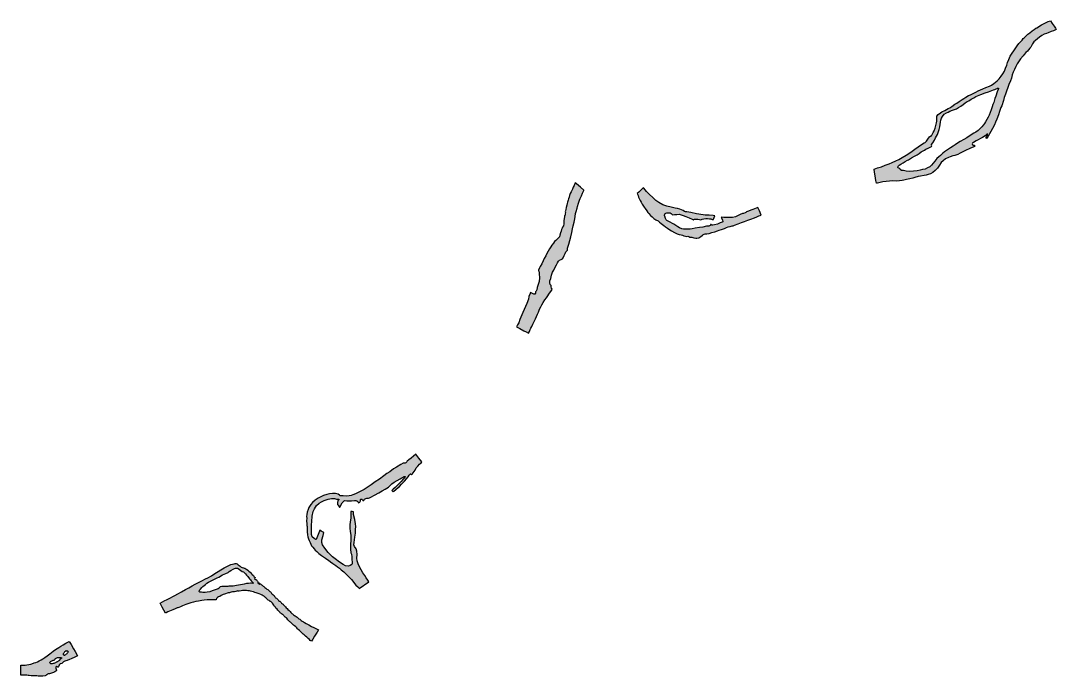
# Model space of a CAD drawing. Header units: millimetres. Extents: x 404993 to 513577, y 9044737 to 9162921.
# Drawn here: x 404993 to 510473, y 9044737 to 9111501 of the extents above; entities that cross this region are included whole.
import ezdxf

# ---------------------------------------------------------------- set-up
doc = ezdxf.new("R2010")
doc.units = ezdxf.units.MM
for name, color, linetype in [('Abelhas', 2, 'Continuous'), ('Capitari', 4, 'Continuous'), ('Cojubim', 3, 'Continuous'), ('Curicacas', 5, 'Continuous'), ('Papagaios', 6, 'Continuous'), ('Tamanduá', 1, 'Continuous')]:
    doc.layers.add(name, color=color, linetype=linetype)

msp = doc.modelspace()

# ---------------------------------------------------------------- hatches: boundary and pattern name
at = {"layer": 'Abelhas'}
h = msp.add_hatch(color=256, dxfattribs=at)
h.dxf.hatch_style = 1
h.paths.add_polyline_path([(468395, 9094490), (468093, 9094189), (467946, 9094044), (467793, 9093889), (467880, 9093706), (467930, 9093532), (468095, 9093195), (468190, 9093028), (468299, 9092833), (468493, 9092515), (468588, 9092374), (468759, 9092130), (468881, 9091983), (468976, 9091855), (469136, 9091677), (469314, 9091522), (469467, 9091368), (469686, 9091228), (469914, 9091119), (470069, 9090985), (470242, 9090841), (470509, 9090632), (470676, 9090522), (470886, 9090362), (471123, 9090216), (471268, 9090116), (471578, 9089941), (471859, 9089807), (472070, 9089745), (472276, 9089693), (472413, 9089663), (472546, 9089610), (472700, 9089553), (472833, 9089536), (472956, 9089544), (473053, 9089511), (473150, 9089467), (473354, 9089442), (473551, 9089389), (473752, 9089350), (473866, 9089345), (474066, 9089404), (474267, 9089510), (474410, 9089615), (474456, 9089668), (474506, 9089724), (474603, 9089770), (474720, 9089780), (474890, 9089784), (475125, 9089832), (475373, 9089926), (475678, 9090011), (475952, 9090103), (476141, 9090184), (476373, 9090243), (476676, 9090345), (476898, 9090430), (477052, 9090497), (477242, 9090539), (477448, 9090600), (477559, 9090619), (477706, 9090668), (478079, 9090808), (478413, 9090960), (478719, 9091056), (479038, 9091191), (479351, 9091292), (479734, 9091421), (479970, 9091515), (480046, 9091575), (480168, 9091616), (480303, 9091651), (480419, 9091697), (480239, 9092140), (480088, 9092476), (479913, 9092412), (479573, 9092275), (479367, 9092199), (479107, 9092105), (478919, 9092027), (478840, 9091979), (478793, 9091928), (478630, 9091869), (478521, 9091867), (478259, 9091750), (477791, 9091544), (477502, 9091473), (477312, 9091456), (477034, 9091448), (476627, 9091474), (476327, 9091502), (476363, 9091418), (476470, 9091175), (476507, 9091052), (476492, 9091029), (476432, 9090973), (476251, 9090913), (475955, 9090795), (475661, 9090712), (475494, 9090672), (475375, 9090696), (475275, 9090751), (475255, 9090751), (475250, 9090701), (475223, 9090630), (475087, 9090593), (474858, 9090561), (474457, 9090491), (474129, 9090449), (473698, 9090386), (473378, 9090318), (473184, 9090284), (472829, 9090273), (472518, 9090278), (472321, 9090321), (472096, 9090398), (471921, 9090502), (471723, 9090635), (471529, 9090793), (471367, 9090837), (471128, 9090971), (470930, 9091073), (470803, 9091153), (470726, 9091219), (470665, 9091372), (470594, 9091581), (470573, 9091642), (470571, 9091668), (470571, 9091705), (470613, 9091798), (470648, 9091878), (470699, 9091909), (470793, 9091924), (470901, 9091932), (471005, 9091947), (471134, 9091926), (471232, 9091873), (471341, 9091759), (471425, 9091739), (471583, 9091759), (471825, 9091781), (472050, 9091788), (472279, 9091729), (472469, 9091661), (472733, 9091557), (473079, 9091424), (473393, 9091293), (473504, 9091234), (473526, 9091232), (473543, 9091239), (473565, 9091266), (473632, 9091299), (473756, 9091301), (473973, 9091276), (474127, 9091242), (474266, 9091209), (474328, 9091253), (474418, 9091290), (474580, 9091337), (474767, 9091344), (474935, 9091350), (475146, 9091327), (475283, 9091308), (475408, 9091273), (475501, 9091253), (475541, 9091250), (475566, 9091298), (475635, 9091461), (475691, 9091636), (475507, 9091655), (475132, 9091708), (475021, 9091702), (474708, 9091692), (474503, 9091727), (474252, 9091781), (474063, 9091810), (473814, 9091845), (473250, 9091953), (472856, 9092042), (472722, 9092051), (472598, 9092070), (472458, 9092161), (472312, 9092258), (472139, 9092320), (471888, 9092385), (471660, 9092424), (471239, 9092513), (470805, 9092631), (470402, 9092766), (469996, 9092991), (469689, 9093204), (469400, 9093463), (469013, 9093842), (468743, 9094125), (468457, 9094433)])
at = {"layer": 'Capitari'}
h = msp.add_hatch(color=256, dxfattribs=at)
h.dxf.hatch_style = 1
h.paths.add_polyline_path([(439481, 9053689), (440457, 9054346), (440340, 9054523), (440187, 9054752), (440030, 9054995), (439846, 9055286), (439673, 9055588), (439502, 9055885), (439357, 9056182), (439260, 9056507), (439227, 9056768), (439253, 9057127), (439222, 9057470), (439148, 9057724), (438995, 9057946), (438917, 9058140), (438958, 9058370), (438985, 9058623), (439018, 9058902), (439090, 9059307), (439107, 9059682), (439136, 9059989), (439080, 9060278), (439016, 9060692), (438886, 9061215), (438899, 9061468), (438893, 9061501), (438751, 9061516), (438634, 9061518), (438609, 9061289), (438605, 9060834), (438553, 9060463), (438530, 9060174), (438523, 9059823), (438548, 9059481), (438609, 9059103), (438626, 9058726), (438586, 9058035), (438593, 9057677), (438626, 9057296), (438674, 9057166), (438704, 9056901), (438718, 9056646), (438769, 9056353), (438763, 9056186), (438714, 9056106), (438551, 9056014), (438370, 9055962), (438089, 9055997), (437830, 9056127), (437447, 9056347), (437016, 9056702), (436744, 9056909), (436307, 9057346), (435953, 9057769), (435739, 9058133), (435672, 9058378), (435674, 9058629), (435787, 9059085), (435863, 9059371), (435599, 9059531), (435448, 9059602), (435412, 9059521), (435351, 9059352), (435283, 9059180), (435232, 9059019), (435164, 9058827), (435136, 9058719), (435096, 9058676), (435052, 9058681), (434994, 9058701), (434872, 9058756), (434687, 9058935), (434618, 9059182), (434617, 9059388), (434622, 9060151), (434630, 9060502), (434668, 9061047), (434769, 9061518), (434903, 9061807), (435114, 9062115), (435399, 9062360), (435647, 9062511), (435914, 9062642), (436306, 9062789), (436651, 9062836), (436945, 9062827), (437162, 9062783), (437245, 9062774), (437331, 9062771), (437379, 9062769), (437401, 9062745), (437388, 9062695), (437298, 9062610), (437273, 9062429), (437266, 9062222), (437321, 9062152), (437459, 9061974), (437494, 9061945), (437518, 9061978), (437614, 9062171), (437749, 9062394), (437933, 9062599), (438015, 9062640), (438221, 9062608), (438686, 9062612), (438992, 9062631), (439116, 9062626), (439240, 9062611), (439330, 9062525), (439414, 9062401), (439535, 9062463), (439571, 9062551), (439591, 9062609), (439595, 9062665), (439610, 9062737), (439648, 9062774), (439700, 9062791), (439754, 9062772), (439811, 9062722), (439853, 9062648), (439881, 9062628), (439939, 9062648), (439984, 9062695), (440020, 9062768), (440130, 9062848), (440246, 9062878), (440327, 9062894), (440415, 9062894), (440511, 9062922), (440639, 9062963), (441024, 9063173), (441460, 9063424), (441806, 9063619), (442117, 9063808), (442457, 9064003), (442651, 9064205), (442810, 9064351), (443025, 9064510), (443337, 9064683), (443634, 9064855), (443761, 9064929), (443893, 9064980), (443999, 9065045), (444067, 9065069), (444107, 9065077), (444135, 9065080), (444148, 9065067), (444151, 9065056), (444144, 9065036), (444120, 9065010), (444040, 9064930), (443909, 9064781), (443734, 9064568), (443524, 9064378), (443344, 9064178), (443117, 9063967), (442931, 9063791), (442809, 9063669), (442856, 9063603), (442923, 9063519), (443007, 9063594), (443211, 9063776), (443439, 9063963), (443567, 9064073), (443779, 9064292), (443964, 9064464), (444091, 9064594), (444289, 9064852), (444441, 9065058), (444560, 9065208), (444660, 9065319), (444682, 9065354), (444716, 9065352), (444766, 9065302), (444808, 9065268), (444873, 9065333), (444978, 9065471), (445159, 9065720), (445282, 9065973), (445428, 9066147), (445625, 9066342), (445776, 9066481), (445865, 9066577), (445541, 9066966), (445229, 9067347), (445015, 9067153), (444770, 9066959), (444513, 9066776), (444370, 9066648), (444328, 9066584), (444232, 9066476), (444142, 9066444), (444015, 9066454), (443960, 9066437), (443700, 9066294), (443272, 9066031), (442966, 9065849), (442586, 9065572), (442278, 9065382), (441969, 9065151), (441551, 9064824), (441112, 9064532), (440704, 9064242), (440379, 9064023), (439961, 9063763), (439553, 9063550), (439109, 9063329), (438834, 9063202), (438636, 9063136), (438457, 9063106), (438184, 9063086), (437851, 9063120), (437678, 9063120), (437538, 9063110), (437449, 9063168), (437323, 9063278), (437063, 9063338), (436751, 9063362), (436461, 9063312), (436182, 9063254), (435830, 9063133), (435501, 9062976), (435284, 9062877), (435091, 9062751), (434977, 9062668), (434721, 9062431), (434536, 9062225), (434346, 9061913), (434270, 9061736), (434171, 9061437), (434149, 9061216), (434117, 9061014), (434124, 9060824), (434117, 9060574), (434141, 9060258), (434144, 9060084), (434166, 9059983), (434163, 9059839), (434161, 9059692), (434183, 9059448), (434218, 9059154), (434231, 9058948), (434305, 9058725), (434377, 9058550), (434461, 9058376), (434540, 9058188), (434623, 9058030), (434758, 9057881), (434878, 9057733), (434983, 9057586), (435138, 9057446), (435355, 9057252), (435635, 9057048), (435840, 9056893), (436048, 9056756), (436167, 9056680), (436330, 9056555), (436544, 9056395), (436790, 9056220), (437075, 9056031), (437261, 9055887), (437447, 9055737), (437644, 9055581), (437899, 9055359), (438041, 9055229), (438214, 9055068), (438544, 9054725), (438673, 9054580), (439140, 9054029), (439342, 9053840), (439420, 9053748)])
at = {"layer": 'Cojubim'}
h = msp.add_hatch(color=256, dxfattribs=at)
h.dxf.hatch_style = 1
h.paths.add_polyline_path([(423219, 9053511), (423315, 9053622), (423441, 9053782), (423537, 9053880), (423667, 9053977), (423806, 9054086), (423967, 9054205), (424132, 9054318), (424377, 9054454), (424607, 9054554), (424788, 9054665), (424991, 9054769), (425185, 9054843), (425552, 9055055), (425703, 9055139), (425874, 9055190), (426111, 9055299), (426237, 9055399), (426411, 9055515), (426621, 9055638), (426761, 9055704), (426886, 9055738), (426945, 9055748), (427027, 9055748), (427082, 9055739), (427158, 9055704), (427271, 9055623), (427416, 9055518), (427565, 9055411), (427674, 9055358), (427783, 9055277), (427896, 9055171), (427986, 9055047), (428114, 9054890), (428309, 9054673), (428397, 9054572), (428470, 9054470), (428538, 9054388), (428603, 9054306), (428658, 9054252), (428672, 9054228), (428670, 9054205), (428626, 9054194), (428515, 9054223), (428403, 9054216), (428207, 9054203), (427981, 9054174), (427764, 9054132), (427578, 9054081), (427385, 9054037), (427190, 9054002), (426982, 9053967), (426818, 9053948), (426629, 9053923), (426336, 9053899), (426208, 9053901), (426084, 9053897), (425923, 9053885), (425811, 9053882), (425660, 9053884), (425491, 9053868), (425295, 9053853), (425263, 9053828), (425240, 9053765), (425194, 9053708), (425091, 9053633), (424802, 9053551), (424489, 9053436), (424255, 9053338), (423994, 9053292), (423790, 9053262), (423560, 9053279), (423391, 9053315), (423252, 9053321), (423199, 9053326), (423186, 9053363), (423183, 9053407), (423188, 9053460), (423202, 9053492)], flags=16)
h.paths.add_polyline_path([(419195, 9052196), (419435, 9052312), (419686, 9052439), (419855, 9052532), (420098, 9052654), (420249, 9052731), (420491, 9052858), (420678, 9052973), (420996, 9053145), (421358, 9053345), (421783, 9053573), (422129, 9053760), (422464, 9053953), (422759, 9054110), (423114, 9054286), (423437, 9054461), (423822, 9054667), (424038, 9054777), (424412, 9054970), (424780, 9055202), (425110, 9055410), (425378, 9055576), (425720, 9055774), (425854, 9055848), (425992, 9055918), (426199, 9056030), (426403, 9056113), (426556, 9056170), (426724, 9056202), (426846, 9056218), (426940, 9056211), (427033, 9056186), (427107, 9056134), (427156, 9056084), (427236, 9056028), (427332, 9055949), (427459, 9055856), (427552, 9055816), (427671, 9055776), (427749, 9055760), (427784, 9055755), (427818, 9055734), (427897, 9055685), (427990, 9055633), (428116, 9055538), (428244, 9055438), (428350, 9055346), (428444, 9055260), (428511, 9055188), (428583, 9055108), (428689, 9054987), (428776, 9054880), (428862, 9054788), (428868, 9054771), (428842, 9054729), (428814, 9054672), (428839, 9054627), (428920, 9054609), (428984, 9054607), (429013, 9054565), (429045, 9054498), (429115, 9054421), (429138, 9054360), (429140, 9054305), (429135, 9054279), (429141, 9054233), (429165, 9054209), (429215, 9054221), (429262, 9054241), (429283, 9054240), (429283, 9054221), (429271, 9054192), (429261, 9054151), (429279, 9054129), (429318, 9054132), (429365, 9054158), (429388, 9054164), (429414, 9054148), (429449, 9054124), (429470, 9054101), (429511, 9054057), (429571, 9054017), (429677, 9053932), (429766, 9053872), (429855, 9053785), (429952, 9053706), (430061, 9053622), (430151, 9053559), (430230, 9053491), (430309, 9053425), (430376, 9053380), (430426, 9053335), (430490, 9053257), (430547, 9053160), (430619, 9053105), (430676, 9053053), (430716, 9053024), (430799, 9052960), (430857, 9052868), (430902, 9052803), (430955, 9052733), (431038, 9052683), (431111, 9052638), (431162, 9052582), (431216, 9052509), (431266, 9052446), (431352, 9052389), (431390, 9052373), (431443, 9052312), (431511, 9052248), (431569, 9052187), (431654, 9052120), (431712, 9052065), (431757, 9052010), (431818, 9051948), (431889, 9051874), (431957, 9051803), (432045, 9051716), (432123, 9051626), (432210, 9051542), (432327, 9051432), (432433, 9051320), (432513, 9051246), (432615, 9051146), (432686, 9051091), (432769, 9051011), (432871, 9050937), (432937, 9050890), (433045, 9050818), (433151, 9050750), (433215, 9050680), (433331, 9050601), (433414, 9050543), (433475, 9050498), (433556, 9050431), (433675, 9050345), (433793, 9050269), (433910, 9050212), (434073, 9050128), (434211, 9050062), (434341, 9049978), (434628, 9049813), (434844, 9049713), (435052, 9049615), (435335, 9049473), (435180, 9049233), (434917, 9048810), (434740, 9048533), (434601, 9048317), (434483, 9048397), (434391, 9048483), (434261, 9048597), (434121, 9048722), (433991, 9048829), (433856, 9048944), (433757, 9049041), (433651, 9049136), (433539, 9049248), (433455, 9049321), (433379, 9049396), (433262, 9049506), (433187, 9049579), (433101, 9049674), (433004, 9049780), (432876, 9049872), (432790, 9049958), (432692, 9050039), (432578, 9050155), (432484, 9050235), (432411, 9050297), (432278, 9050414), (432197, 9050502), (432090, 9050644), (432029, 9050692), (431924, 9050768), (431830, 9050854), (431779, 9050928), (431709, 9050994), (431652, 9051038), (431572, 9051104), (431491, 9051165), (431429, 9051206), (431371, 9051279), (431289, 9051365), (431195, 9051468), (431101, 9051569), (430995, 9051685), (430901, 9051804), (430822, 9051891), (430768, 9051981), (430652, 9052172), (430569, 9052255), (430518, 9052313), (430466, 9052341), (430405, 9052358), (430337, 9052414), (430297, 9052451), (430199, 9052501), (430096, 9052596), (430023, 9052661), (429947, 9052741), (429875, 9052803), (429808, 9052864), (429675, 9052936), (429571, 9053008), (429440, 9053079), (429293, 9053136), (429180, 9053167), (429070, 9053195), (428971, 9053226), (428843, 9053280), (428694, 9053340), (428541, 9053385), (428392, 9053418), (428286, 9053434), (428141, 9053449), (427981, 9053475), (427838, 9053478), (427679, 9053474), (427578, 9053464), (427439, 9053444), (427258, 9053409), (427142, 9053420), (427072, 9053429), (426990, 9053410), (426905, 9053387), (426785, 9053342), (426669, 9053326), (426560, 9053339), (426420, 9053301), (426341, 9053263), (426260, 9053245), (426109, 9053222), (426016, 9053193), (425864, 9053140), (425754, 9053113), (425621, 9053065), (425495, 9053012), (425411, 9052964), (425286, 9052867), (425149, 9052814), (425028, 9052753), (424952, 9052668), (424914, 9052535), (424895, 9052523), (424849, 9052524), (424731, 9052537), (424469, 9052523), (424159, 9052512), (423997, 9052512), (423668, 9052480), (423425, 9052444), (423101, 9052403), (422845, 9052344), (422576, 9052278), (422334, 9052205), (422130, 9052141), (421822, 9052036), (421652, 9051979), (421479, 9051916), (421409, 9051886), (421264, 9051824), (421090, 9051758), (420986, 9051721), (420932, 9051700), (420718, 9051623), (420484, 9051517), (420328, 9051452), (420136, 9051368), (419976, 9051287), (419799, 9051200), (419740, 9051180), (419581, 9051465), (419414, 9051763), (419235, 9052107), (419201, 9052185)])
at = {"layer": 'Curicacas'}
h = msp.add_hatch(color=256, dxfattribs=at)
h.dxf.hatch_style = 1
h.paths.add_polyline_path([(455495, 9080321), (455820, 9080150), (456237, 9079928), (456464, 9079811), (456703, 9079683), (456803, 9079864), (456884, 9080048), (456939, 9080175), (457040, 9080362), (457157, 9080587), (457238, 9080730), (457338, 9080929), (457432, 9081137), (457527, 9081365), (457627, 9081602), (457738, 9081832), (457848, 9082110), (457964, 9082370), (458064, 9082577), (458215, 9082812), (458389, 9083072), (458539, 9083290), (458686, 9083498), (458801, 9083657), (458961, 9083880), (459077, 9084064), (459121, 9084164), (459062, 9084251), (459025, 9084401), (459036, 9084524), (458935, 9084639), (458879, 9084811), (458893, 9085026), (458975, 9085265), (459069, 9085584), (459161, 9085885), (459301, 9086107), (459442, 9086404), (459564, 9086650), (459681, 9086853), (459769, 9087001), (459880, 9087105), (460025, 9087187), (460184, 9087266), (460237, 9087356), (460363, 9087594), (460438, 9087788), (460518, 9087949), (460607, 9088070), (460683, 9088124), (460690, 9088341), (460806, 9088761), (460918, 9089133), (461026, 9089489), (461137, 9089946), (461205, 9090296), (461271, 9090610), (461364, 9090992), (461438, 9091333), (461455, 9091551), (461516, 9091868), (461565, 9092063), (461656, 9092419), (461710, 9092580), (461791, 9092922), (461901, 9093240), (461970, 9093399), (462096, 9093678), (462220, 9093946), (462357, 9094201), (462366, 9094246), (462018, 9094542), (461615, 9094889), (461480, 9094987), (461359, 9094727), (461277, 9094541), (461185, 9094333), (461044, 9094090), (460967, 9093911), (460897, 9093696), (460843, 9093521), (460805, 9093349), (460738, 9093216), (460670, 9093026), (460641, 9092901), (460603, 9092709), (460565, 9092473), (460529, 9092272), (460489, 9092137), (460463, 9092039), (460486, 9091956), (460453, 9091821), (460439, 9091699), (460392, 9091626), (460393, 9091528), (460364, 9091365), (460323, 9091133), (460322, 9091021), (460302, 9090825), (460263, 9090628), (460172, 9090489), (460132, 9090389), (460081, 9090230), (460048, 9090071), (459984, 9089900), (459907, 9089656), (459857, 9089493), (459783, 9089397), (459637, 9089251), (459488, 9089121), (459379, 9089015), (459248, 9088845), (459085, 9088626), (458996, 9088478), (458845, 9088255), (458715, 9088044), (458576, 9087804), (458464, 9087573), (458316, 9087301), (458215, 9087053), (458068, 9086730), (457910, 9086461), (457836, 9086324), (457721, 9086109), (457741, 9086039), (457776, 9085999), (457811, 9085929), (457811, 9085734), (457836, 9085317), (457786, 9084957), (457711, 9084621), (457606, 9084319), (457568, 9084110), (457490, 9083962), (457438, 9083880), (457420, 9083762), (457363, 9083647), (457268, 9083652), (457117, 9083737), (456927, 9083832), (456877, 9083709), (456765, 9083419), (456700, 9083137), (456534, 9082708), (456401, 9082382), (456263, 9082091), (456151, 9081794), (455933, 9081310), (455840, 9081057), (455739, 9080748), (455605, 9080514)])
at = {"layer": 'Papagaios'}
h = msp.add_hatch(color=256, dxfattribs=at)
h.dxf.hatch_style = 1
h.paths.add_polyline_path([(494368, 9096642), (494409, 9096735), (494479, 9096803), (494640, 9096901), (494868, 9097034), (495071, 9097174), (495315, 9097285), (495420, 9097331), (495736, 9097523), (496021, 9097691), (496290, 9097834), (496508, 9097987), (496724, 9098146), (497037, 9098323), (497191, 9098413), (497411, 9098524), (497613, 9098631), (497750, 9098703), (497785, 9098755), (497770, 9098810), (497778, 9098887), (497885, 9099065), (498079, 9099349), (498187, 9099574), (498370, 9099918), (498457, 9100124), (498544, 9100417), (498596, 9100683), (498664, 9101157), (498720, 9101377), (498781, 9101564), (498890, 9101763), (499057, 9101972), (499299, 9102111), (499468, 9102194), (499634, 9102278), (499897, 9102381), (500103, 9102452), (500312, 9102535), (500528, 9102662), (500747, 9102793), (500997, 9102974), (501202, 9103124), (501409, 9103262), (501569, 9103357), (501791, 9103500), (502061, 9103659), (502268, 9103773), (502459, 9103850), (502794, 9103985), (503217, 9104162), (503572, 9104272), (503892, 9104386), (504067, 9104447), (504218, 9104503), (504340, 9104560), (504443, 9104599), (504499, 9104621), (504552, 9104631), (504573, 9104623), (504575, 9104586), (504551, 9104509), (504460, 9104272), (504304, 9103819), (504219, 9103568), (504114, 9103184), (504019, 9102953), (503951, 9102745), (503833, 9102441), (503727, 9102137), (503637, 9101897), (503523, 9101694), (503398, 9101437), (503260, 9101209), (503161, 9101038), (503044, 9100887), (502876, 9100691), (502716, 9100524), (502519, 9100325), (502279, 9100150), (502081, 9100043), (501714, 9099802), (501350, 9099587), (501039, 9099389), (500696, 9099185), (500403, 9099016), (500176, 9098847), (499978, 9098722), (499713, 9098569), (499500, 9098423), (499275, 9098288), (499091, 9098141), (498930, 9098010), (498668, 9097787), (498498, 9097642), (498311, 9097468), (498108, 9097191), (497945, 9097001), (497760, 9096788), (497583, 9096633), (497367, 9096515), (497108, 9096397), (496848, 9096336), (496598, 9096281), (496301, 9096227), (495916, 9096167), (495554, 9096143), (495192, 9096182), (494901, 9096231), (494709, 9096247), (494587, 9096365), (494533, 9096464), (494443, 9096491), (494374, 9096506), (494344, 9096539), (494348, 9096605)], flags=16)
h.paths.add_polyline_path([(491922, 9096378), (492278, 9096502), (492659, 9096631), (493057, 9096781), (493436, 9096922), (493766, 9097069), (494145, 9097238), (494447, 9097384), (494761, 9097563), (495179, 9097797), (495461, 9097994), (495785, 9098221), (496049, 9098409), (496400, 9098667), (496752, 9098883), (497008, 9099049), (497115, 9099107), (497262, 9099248), (497462, 9099524), (497575, 9099689), (497682, 9099771), (497754, 9099792), (497830, 9099915), (497926, 9100112), (498032, 9100293), (498121, 9100556), (498202, 9100833), (498276, 9101105), (498308, 9101285), (498310, 9101470), (498299, 9101693), (498322, 9101789), (498448, 9101950), (498694, 9102136), (498820, 9102230), (499109, 9102370), (499463, 9102557), (499621, 9102645), (499821, 9102761), (500137, 9102996), (500331, 9103118), (500573, 9103277), (500881, 9103466), (501050, 9103573), (501260, 9103709), (501536, 9103868), (501723, 9103968), (502066, 9104134), (502270, 9104226), (502513, 9104359), (502762, 9104468), (502995, 9104563), (503295, 9104695), (503665, 9104851), (503884, 9104954), (504124, 9105115), (504277, 9105228), (504466, 9105384), (504642, 9105574), (504873, 9105862), (505017, 9106102), (505189, 9106367), (505306, 9106656), (505423, 9106964), (505515, 9107232), (505639, 9107550), (505791, 9107876), (505968, 9108187), (506143, 9108448), (506336, 9108747), (506496, 9108959), (506664, 9109167), (506772, 9109298), (506872, 9109375), (507008, 9109537), (507107, 9109679), (507209, 9109771), (507447, 9110003), (507587, 9110132), (507790, 9110274), (508005, 9110460), (508228, 9110601), (508401, 9110726), (508495, 9110789), (508646, 9110876), (508809, 9110995), (508980, 9111092), (509251, 9111234), (509499, 9111342), (509659, 9111420), (509871, 9111501), (510055, 9111232), (510268, 9110930), (510397, 9110741), (510473, 9110619), (510381, 9110586), (510181, 9110480), (509958, 9110418), (509644, 9110274), (509460, 9110191), (509255, 9110120), (508990, 9109986), (508764, 9109826), (508571, 9109663), (508352, 9109474), (508190, 9109335), (508044, 9109148), (507941, 9108946), (507870, 9108822), (507773, 9108696), (507658, 9108528), (507527, 9108401), (507386, 9108259), (507215, 9108072), (507089, 9107940), (506832, 9107625), (506686, 9107430), (506481, 9107103), (506353, 9106840), (506202, 9106531), (506091, 9106254), (505977, 9105992), (505895, 9105646), (505799, 9105390), (505640, 9104996), (505542, 9104709), (505412, 9104338), (505314, 9104012), (505175, 9103691), (505093, 9103390), (504917, 9102838), (504837, 9102654), (504689, 9102243), (504574, 9101923), (504418, 9101472), (504287, 9101168), (504167, 9100900), (503986, 9100529), (503815, 9100232), (503665, 9099969), (503535, 9099755), (503395, 9099544), (503372, 9099519), (503349, 9099524), (503331, 9099540), (503315, 9099578), (503322, 9099619), (503367, 9099727), (503451, 9099861), (503478, 9099931), (503483, 9099968), (503478, 9099981), (503458, 9099974), (503415, 9099931), (503241, 9099789), (502971, 9099621), (502758, 9099490), (502515, 9099368), (502296, 9099262), (502057, 9099097), (501937, 9099036), (501907, 9098968), (501945, 9098873), (502002, 9098834), (502101, 9098832), (502126, 9098827), (502156, 9098782), (502178, 9098732), (502131, 9098687), (501993, 9098615), (501726, 9098519), (501160, 9098246), (500694, 9098010), (500438, 9097886), (500136, 9097784), (499933, 9097745), (499670, 9097643), (499484, 9097568), (499183, 9097425), (498941, 9097240), (498761, 9097063), (498562, 9096789), (498365, 9096475), (498122, 9096232), (497898, 9096028), (497668, 9095903), (497437, 9095828), (497218, 9095763), (497012, 9095721), (496654, 9095654), (496417, 9095620), (496079, 9095538), (495864, 9095463), (495539, 9095389), (495231, 9095327), (494958, 9095263), (494791, 9095229), (494507, 9095178), (494183, 9095169), (493821, 9095180), (493487, 9095162), (493160, 9095122), (492802, 9095076), (492522, 9095033), (492277, 9094973), (492152, 9094962), (492103, 9095243), (492030, 9095696), (491969, 9096067)])
at = {"layer": 'Tamanduá'}
h = msp.add_hatch(color=256, dxfattribs=at)
h.dxf.hatch_style = 1
h.paths.add_polyline_path([(409427, 9047149), (409375, 9047077), (409334, 9047033), (409305, 9047000), (409306, 9046970), (409320, 9046943), (409341, 9046920), (409383, 9046913), (409431, 9046905), (409479, 9046899), (409532, 9046912), (409590, 9046956), (409665, 9047019), (409711, 9047063), (409748, 9047118), (409778, 9047143), (409806, 9047157), (409831, 9047192), (409838, 9047215), (409851, 9047242), (409833, 9047276), (409790, 9047293), (409732, 9047304), (409655, 9047312), (409629, 9047320), (409588, 9047327), (409549, 9047307), (409510, 9047264), (409466, 9047216)], flags=16)
h.paths.add_polyline_path([(407974, 9046144), (407998, 9046187), (408041, 9046232), (408102, 9046264), (408163, 9046309), (408221, 9046351), (408231, 9046354), (408252, 9046360), (408277, 9046362), (408316, 9046368), (408402, 9046388), (408430, 9046402), (408475, 9046433), (408498, 9046464), (408496, 9046492), (408502, 9046519), (408526, 9046552), (408601, 9046589), (408679, 9046614), (408739, 9046639), (408783, 9046651), (408836, 9046642), (408889, 9046634), (408990, 9046635), (409042, 9046638), (409090, 9046644), (409122, 9046626), (409146, 9046621), (409174, 9046624), (409195, 9046615), (409187, 9046594), (409155, 9046576), (409068, 9046527), (408975, 9046442), (408934, 9046361), (408887, 9046317), (408821, 9046263), (408784, 9046225), (408757, 9046202), (408708, 9046193), (408638, 9046182), (408592, 9046160), (408545, 9046120), (408447, 9046072), (408358, 9046048), (408294, 9046039), (408209, 9046017), (408132, 9046007), (408063, 9046014), (407997, 9046061), (407971, 9046116)], flags=16)
h.paths.add_polyline_path([(404994, 9045860), (405229, 9045880), (405435, 9045884), (405603, 9045890), (405837, 9045934), (406035, 9045976), (406134, 9046022), (406352, 9046099), (406525, 9046157), (406710, 9046225), (406880, 9046296), (407077, 9046402), (407252, 9046514), (407452, 9046661), (407684, 9046827), (407970, 9047038), (408128, 9047159), (408299, 9047300), (408521, 9047454), (408859, 9047664), (409088, 9047815), (409321, 9047939), (409604, 9048102), (409874, 9048251), (409940, 9048286), (410115, 9047976), (410376, 9047519), (410527, 9047265), (410779, 9046823), (410507, 9046694), (410129, 9046519), (409950, 9046438), (409729, 9046355), (409605, 9046322), (409475, 9046285), (409367, 9046215), (409255, 9046093), (409186, 9046055), (409005, 9046006), (408933, 9045938), (408881, 9045820), (408850, 9045705), (408805, 9045665), (408771, 9045668), (408737, 9045693), (408686, 9045724), (408631, 9045732), (408577, 9045711), (408558, 9045654), (408559, 9045571), (408598, 9045475), (408644, 9045375), (408641, 9045322), (408567, 9045264), (408481, 9045199), (408341, 9045122), (408130, 9045047), (408021, 9045014), (407927, 9044993), (407848, 9044995), (407775, 9044992), (407728, 9044957), (407697, 9044925), (407645, 9044894), (407604, 9044874), (407555, 9044834), (407474, 9044780), (407243, 9044747), (407030, 9044737), (406780, 9044750), (406641, 9044768), (406535, 9044780), (406392, 9044780), (406244, 9044789), (406052, 9044798), (405865, 9044814), (405741, 9044834), (405625, 9044843), (405508, 9044848), (405327, 9044843), (405166, 9044860), (404996, 9044868), (405000, 9044996), (404993, 9045388), (404994, 9045572)])

# ---------------------------------------------------------------- linework, layer by layer
at = {"layer": 'Abelhas'}
msp.add_lwpolyline([(468395, 9094490), (468093, 9094189), (467946, 9094044), (467793, 9093889), (467880, 9093706), (467930, 9093532), (468095, 9093195), (468190, 9093028), (468299, 9092833), (468493, 9092515), (468588, 9092374), (468759, 9092130), (468881, 9091983), (468976, 9091855), (469136, 9091677), (469314, 9091522), (469467, 9091368), (469686, 9091228), (469914, 9091119), (470069, 9090985), (470242, 9090841), (470509, 9090632), (470676, 9090522), (470886, 9090362), (471123, 9090216), (471268, 9090116), (471578, 9089941), (471859, 9089807), (472070, 9089745), (472276, 9089693), (472413, 9089663), (472546, 9089610), (472700, 9089553), (472833, 9089536), (472956, 9089544), (473053, 9089511), (473150, 9089467), (473354, 9089442), (473551, 9089389), (473752, 9089350), (473866, 9089345), (474066, 9089404), (474267, 9089510), (474410, 9089615), (474456, 9089668), (474506, 9089724), (474603, 9089770), (474720, 9089780), (474890, 9089784), (475125, 9089832), (475373, 9089926), (475678, 9090011), (475952, 9090103), (476141, 9090184), (476373, 9090243), (476676, 9090345), (476898, 9090430), (477052, 9090497), (477242, 9090539), (477448, 9090600), (477559, 9090619), (477706, 9090668), (478079, 9090808), (478413, 9090960), (478719, 9091056), (479038, 9091191), (479351, 9091292), (479734, 9091421), (479970, 9091515), (480046, 9091575), (480168, 9091616), (480303, 9091651), (480419, 9091697), (480239, 9092140), (480088, 9092476), (479913, 9092412), (479573, 9092275), (479367, 9092199), (479107, 9092105), (478919, 9092027), (478840, 9091979), (478793, 9091928), (478630, 9091869), (478521, 9091867), (478259, 9091750), (477791, 9091544), (477502, 9091473), (477312, 9091456), (477034, 9091448), (476627, 9091474), (476327, 9091502), (476363, 9091418), (476470, 9091175), (476507, 9091052), (476492, 9091029), (476432, 9090973), (476251, 9090913), (475955, 9090795), (475661, 9090712), (475494, 9090672), (475375, 9090696), (475275, 9090751), (475255, 9090751), (475250, 9090701), (475223, 9090630), (475087, 9090593), (474858, 9090561), (474457, 9090491), (474129, 9090449), (473698, 9090386), (473378, 9090318), (473184, 9090284), (472829, 9090273), (472518, 9090278), (472321, 9090321), (472096, 9090398), (471921, 9090502), (471723, 9090635), (471529, 9090793), (471367, 9090837), (471128, 9090971), (470930, 9091073), (470803, 9091153), (470726, 9091219), (470665, 9091372), (470594, 9091581), (470573, 9091642), (470571, 9091668), (470571, 9091705), (470613, 9091798), (470648, 9091878), (470699, 9091909), (470793, 9091924), (470901, 9091932), (471005, 9091947), (471134, 9091926), (471232, 9091873), (471341, 9091759), (471425, 9091739), (471583, 9091759), (471825, 9091781), (472050, 9091788), (472279, 9091729), (472469, 9091661), (472733, 9091557), (473079, 9091424), (473393, 9091293), (473504, 9091234), (473526, 9091232), (473543, 9091239), (473565, 9091266), (473632, 9091299), (473756, 9091301), (473973, 9091276), (474127, 9091242), (474266, 9091209), (474328, 9091253), (474418, 9091290), (474580, 9091337), (474767, 9091344), (474935, 9091350), (475146, 9091327), (475283, 9091308), (475408, 9091273), (475501, 9091253), (475541, 9091250), (475566, 9091298), (475635, 9091461), (475691, 9091636), (475507, 9091655), (475132, 9091708), (475021, 9091702), (474708, 9091692), (474503, 9091727), (474252, 9091781), (474063, 9091810), (473814, 9091845), (473250, 9091953), (472856, 9092042), (472722, 9092051), (472598, 9092070), (472458, 9092161), (472312, 9092258), (472139, 9092320), (471888, 9092385), (471660, 9092424), (471239, 9092513), (470805, 9092631), (470402, 9092766), (469996, 9092991), (469689, 9093204), (469400, 9093463), (469013, 9093842), (468743, 9094125), (468457, 9094433)], close=True, dxfattribs=at)
at = {"layer": 'Capitari'}
msp.add_lwpolyline([(439481, 9053689), (440457, 9054346), (440340, 9054523), (440187, 9054752), (440030, 9054995), (439846, 9055286), (439673, 9055588), (439502, 9055885), (439357, 9056182), (439260, 9056507), (439227, 9056768), (439253, 9057127), (439222, 9057470), (439148, 9057724), (438995, 9057946), (438917, 9058140), (438958, 9058370), (438985, 9058623), (439018, 9058902), (439090, 9059307), (439107, 9059682), (439136, 9059989), (439080, 9060278), (439016, 9060692), (438886, 9061215), (438899, 9061468), (438893, 9061501), (438751, 9061516), (438634, 9061518), (438609, 9061289), (438605, 9060834), (438553, 9060463), (438530, 9060174), (438523, 9059823), (438548, 9059481), (438609, 9059103), (438626, 9058726), (438586, 9058035), (438593, 9057677), (438626, 9057296), (438674, 9057166), (438704, 9056901), (438718, 9056646), (438769, 9056353), (438763, 9056186), (438714, 9056106), (438551, 9056014), (438370, 9055962), (438089, 9055997), (437830, 9056127), (437447, 9056347), (437016, 9056702), (436744, 9056909), (436307, 9057346), (435953, 9057769), (435739, 9058133), (435672, 9058378), (435674, 9058629), (435787, 9059085), (435863, 9059371), (435599, 9059531), (435448, 9059602), (435412, 9059521), (435351, 9059352), (435283, 9059180), (435232, 9059019), (435164, 9058827), (435136, 9058719), (435096, 9058676), (435052, 9058681), (434994, 9058701), (434872, 9058756), (434687, 9058935), (434618, 9059182), (434617, 9059388), (434622, 9060151), (434630, 9060502), (434668, 9061047), (434769, 9061518), (434903, 9061807), (435114, 9062115), (435399, 9062360), (435647, 9062511), (435914, 9062642), (436306, 9062789), (436651, 9062836), (436945, 9062827), (437162, 9062783), (437245, 9062774), (437331, 9062771), (437379, 9062769), (437401, 9062745), (437388, 9062695), (437298, 9062610), (437273, 9062429), (437266, 9062222), (437321, 9062152), (437459, 9061974), (437494, 9061945), (437518, 9061978), (437614, 9062171), (437749, 9062394), (437933, 9062599), (438015, 9062640), (438221, 9062608), (438686, 9062612), (438992, 9062631), (439116, 9062626), (439240, 9062611), (439330, 9062525), (439414, 9062401), (439535, 9062463), (439571, 9062551), (439591, 9062609), (439595, 9062665), (439610, 9062737), (439648, 9062774), (439700, 9062791), (439754, 9062772), (439811, 9062722), (439853, 9062648), (439881, 9062628), (439939, 9062648), (439984, 9062695), (440020, 9062768), (440130, 9062848), (440246, 9062878), (440327, 9062894), (440415, 9062894), (440511, 9062922), (440639, 9062963), (441024, 9063173), (441460, 9063424), (441806, 9063619), (442117, 9063808), (442457, 9064003), (442651, 9064205), (442810, 9064351), (443025, 9064510), (443337, 9064683), (443634, 9064855), (443761, 9064929), (443893, 9064980), (443999, 9065045), (444067, 9065069), (444107, 9065077), (444135, 9065080), (444148, 9065067), (444151, 9065056), (444144, 9065036), (444120, 9065010), (444040, 9064930), (443909, 9064781), (443734, 9064568), (443524, 9064378), (443344, 9064178), (443117, 9063967), (442931, 9063791), (442809, 9063669), (442856, 9063603), (442923, 9063519), (443007, 9063594), (443211, 9063776), (443439, 9063963), (443567, 9064073), (443779, 9064292), (443964, 9064464), (444091, 9064594), (444289, 9064852), (444441, 9065058), (444560, 9065208), (444660, 9065319), (444682, 9065354), (444716, 9065352), (444766, 9065302), (444808, 9065268), (444873, 9065333), (444978, 9065471), (445159, 9065720), (445282, 9065973), (445428, 9066147), (445625, 9066342), (445776, 9066481), (445865, 9066577), (445541, 9066966), (445229, 9067347), (445015, 9067153), (444770, 9066959), (444513, 9066776), (444370, 9066648), (444328, 9066584), (444232, 9066476), (444142, 9066444), (444015, 9066454), (443960, 9066437), (443700, 9066294), (443272, 9066031), (442966, 9065849), (442586, 9065572), (442278, 9065382), (441969, 9065151), (441551, 9064824), (441112, 9064532), (440704, 9064242), (440379, 9064023), (439961, 9063763), (439553, 9063550), (439109, 9063329), (438834, 9063202), (438636, 9063136), (438457, 9063106), (438184, 9063086), (437851, 9063120), (437678, 9063120), (437538, 9063110), (437449, 9063168), (437323, 9063278), (437063, 9063338), (436751, 9063362), (436461, 9063312), (436182, 9063254), (435830, 9063133), (435501, 9062976), (435284, 9062877), (435091, 9062751), (434977, 9062668), (434721, 9062431), (434536, 9062225), (434346, 9061913), (434270, 9061736), (434171, 9061437), (434149, 9061216), (434117, 9061014), (434124, 9060824), (434117, 9060574), (434141, 9060258), (434144, 9060084), (434166, 9059983), (434163, 9059839), (434161, 9059692), (434183, 9059448), (434218, 9059154), (434231, 9058948), (434305, 9058725), (434377, 9058550), (434461, 9058376), (434540, 9058188), (434623, 9058030), (434758, 9057881), (434878, 9057733), (434983, 9057586), (435138, 9057446), (435355, 9057252), (435635, 9057048), (435840, 9056893), (436048, 9056756), (436167, 9056680), (436330, 9056555), (436544, 9056395), (436790, 9056220), (437075, 9056031), (437261, 9055887), (437447, 9055737), (437644, 9055581), (437899, 9055359), (438041, 9055229), (438214, 9055068), (438544, 9054725), (438673, 9054580), (439140, 9054029), (439342, 9053840), (439420, 9053748)], close=True, dxfattribs=at)
at = {"layer": 'Cojubim'}
for points in [[(419195, 9052196), (419435, 9052312), (419686, 9052439), (419855, 9052532), (420098, 9052654), (420249, 9052731), (420491, 9052858), (420678, 9052973), (420996, 9053145), (421358, 9053345), (421783, 9053573), (422129, 9053760), (422464, 9053953), (422759, 9054110), (423114, 9054286), (423437, 9054461), (423822, 9054667), (424038, 9054777), (424412, 9054970), (424780, 9055202), (425110, 9055410), (425378, 9055576), (425720, 9055774), (425854, 9055848), (425992, 9055918), (426199, 9056030), (426403, 9056113), (426556, 9056170), (426724, 9056202), (426846, 9056218), (426940, 9056211), (427033, 9056186), (427107, 9056134), (427156, 9056084), (427236, 9056028), (427332, 9055949), (427459, 9055856), (427552, 9055816), (427671, 9055776), (427749, 9055760), (427784, 9055755), (427818, 9055734), (427897, 9055685), (427990, 9055633), (428116, 9055538), (428244, 9055438), (428350, 9055346), (428444, 9055260), (428511, 9055188), (428583, 9055108), (428689, 9054987), (428776, 9054880), (428862, 9054788), (428868, 9054771), (428842, 9054729), (428814, 9054672), (428839, 9054627), (428920, 9054609), (428984, 9054607), (429013, 9054565), (429045, 9054498), (429115, 9054421), (429138, 9054360), (429140, 9054305), (429135, 9054279), (429141, 9054233), (429165, 9054209), (429215, 9054221), (429262, 9054241), (429283, 9054240), (429283, 9054221), (429271, 9054192), (429261, 9054151), (429279, 9054129), (429318, 9054132), (429365, 9054158), (429388, 9054164), (429414, 9054148), (429449, 9054124), (429470, 9054101), (429511, 9054057), (429571, 9054017), (429677, 9053932), (429766, 9053872), (429855, 9053785), (429952, 9053706), (430061, 9053622), (430151, 9053559), (430230, 9053491), (430309, 9053425), (430376, 9053380), (430426, 9053335), (430490, 9053257), (430547, 9053160), (430619, 9053105), (430676, 9053053), (430716, 9053024), (430799, 9052960), (430857, 9052868), (430902, 9052803), (430955, 9052733), (431038, 9052683), (431111, 9052638), (431162, 9052582), (431216, 9052509), (431266, 9052446), (431352, 9052389), (431390, 9052373), (431443, 9052312), (431511, 9052248), (431569, 9052187), (431654, 9052120), (431712, 9052065), (431757, 9052010), (431818, 9051948), (431889, 9051874), (431957, 9051803), (432045, 9051716), (432123, 9051626), (432210, 9051542), (432327, 9051432), (432433, 9051320), (432513, 9051246), (432615, 9051146), (432686, 9051091), (432769, 9051011), (432871, 9050937), (432937, 9050890), (433045, 9050818), (433151, 9050750), (433215, 9050680), (433331, 9050601), (433414, 9050543), (433475, 9050498), (433556, 9050431), (433675, 9050345), (433793, 9050269), (433910, 9050212), (434073, 9050128), (434211, 9050062), (434341, 9049978), (434628, 9049813), (434844, 9049713), (435052, 9049615), (435335, 9049473), (435180, 9049233), (434917, 9048810), (434740, 9048533), (434601, 9048317), (434483, 9048397), (434391, 9048483), (434261, 9048597), (434121, 9048722), (433991, 9048829), (433856, 9048944), (433757, 9049041), (433651, 9049136), (433539, 9049248), (433455, 9049321), (433379, 9049396), (433262, 9049506), (433187, 9049579), (433101, 9049674), (433004, 9049780), (432876, 9049872), (432790, 9049958), (432692, 9050039), (432578, 9050155), (432484, 9050235), (432411, 9050297), (432278, 9050414), (432197, 9050502), (432090, 9050644), (432029, 9050692), (431924, 9050768), (431830, 9050854), (431779, 9050928), (431709, 9050994), (431652, 9051038), (431572, 9051104), (431491, 9051165), (431429, 9051206), (431371, 9051279), (431289, 9051365), (431195, 9051468), (431101, 9051569), (430995, 9051685), (430901, 9051804), (430822, 9051891), (430768, 9051981), (430652, 9052172), (430569, 9052255), (430518, 9052313), (430466, 9052341), (430405, 9052358), (430337, 9052414), (430297, 9052451), (430199, 9052501), (430096, 9052596), (430023, 9052661), (429947, 9052741), (429875, 9052803), (429808, 9052864), (429675, 9052936), (429571, 9053008), (429440, 9053079), (429293, 9053136), (429180, 9053167), (429070, 9053195), (428971, 9053226), (428843, 9053280), (428694, 9053340), (428541, 9053385), (428392, 9053418), (428286, 9053434), (428141, 9053449), (427981, 9053475), (427838, 9053478), (427679, 9053474), (427578, 9053464), (427439, 9053444), (427258, 9053409), (427142, 9053420), (427072, 9053429), (426990, 9053410), (426905, 9053387), (426785, 9053342), (426669, 9053326), (426560, 9053339), (426420, 9053301), (426341, 9053263), (426260, 9053245), (426109, 9053222), (426016, 9053193), (425864, 9053140), (425754, 9053113), (425621, 9053065), (425495, 9053012), (425411, 9052964), (425286, 9052867), (425149, 9052814), (425028, 9052753), (424952, 9052668), (424914, 9052535), (424895, 9052523), (424849, 9052524), (424731, 9052537), (424469, 9052523), (424159, 9052512), (423997, 9052512), (423668, 9052480), (423425, 9052444), (423101, 9052403), (422845, 9052344), (422576, 9052278), (422334, 9052205), (422130, 9052141), (421822, 9052036), (421652, 9051979), (421479, 9051916), (421409, 9051886), (421264, 9051824), (421090, 9051758), (420986, 9051721), (420932, 9051700), (420718, 9051623), (420484, 9051517), (420328, 9051452), (420136, 9051368), (419976, 9051287), (419799, 9051200), (419740, 9051180), (419581, 9051465), (419414, 9051763), (419235, 9052107), (419201, 9052185)], [(423219, 9053511), (423315, 9053622), (423441, 9053782), (423537, 9053880), (423667, 9053977), (423806, 9054086), (423967, 9054205), (424132, 9054318), (424377, 9054454), (424607, 9054554), (424788, 9054665), (424991, 9054769), (425185, 9054843), (425552, 9055055), (425703, 9055139), (425874, 9055190), (426111, 9055299), (426237, 9055399), (426411, 9055515), (426621, 9055638), (426761, 9055704), (426886, 9055738), (426945, 9055748), (427027, 9055748), (427082, 9055739), (427158, 9055704), (427271, 9055623), (427416, 9055518), (427565, 9055411), (427674, 9055358), (427783, 9055277), (427896, 9055171), (427986, 9055047), (428114, 9054890), (428309, 9054673), (428397, 9054572), (428470, 9054470), (428538, 9054388), (428603, 9054306), (428658, 9054252), (428672, 9054228), (428670, 9054205), (428626, 9054194), (428515, 9054223), (428403, 9054216), (428207, 9054203), (427981, 9054174), (427764, 9054132), (427578, 9054081), (427385, 9054037), (427190, 9054002), (426982, 9053967), (426818, 9053948), (426629, 9053923), (426336, 9053899), (426208, 9053901), (426084, 9053897), (425923, 9053885), (425811, 9053882), (425660, 9053884), (425491, 9053868), (425295, 9053853), (425263, 9053828), (425240, 9053765), (425194, 9053708), (425091, 9053633), (424802, 9053551), (424489, 9053436), (424255, 9053338), (423994, 9053292), (423790, 9053262), (423560, 9053279), (423391, 9053315), (423252, 9053321), (423199, 9053326), (423186, 9053363), (423183, 9053407), (423188, 9053460), (423202, 9053492)]]:
    msp.add_lwpolyline(points, close=True, dxfattribs=at)
at = {"layer": 'Curicacas'}
msp.add_lwpolyline([(455495, 9080321), (455820, 9080150), (456237, 9079928), (456464, 9079811), (456703, 9079683), (456803, 9079864), (456884, 9080048), (456939, 9080175), (457040, 9080362), (457157, 9080587), (457238, 9080730), (457338, 9080929), (457432, 9081137), (457527, 9081365), (457627, 9081602), (457738, 9081832), (457848, 9082110), (457964, 9082370), (458064, 9082577), (458215, 9082812), (458389, 9083072), (458539, 9083290), (458686, 9083498), (458801, 9083657), (458961, 9083880), (459077, 9084064), (459121, 9084164), (459062, 9084251), (459025, 9084401), (459036, 9084524), (458935, 9084639), (458879, 9084811), (458893, 9085026), (458975, 9085265), (459069, 9085584), (459161, 9085885), (459301, 9086107), (459442, 9086404), (459564, 9086650), (459681, 9086853), (459769, 9087001), (459880, 9087105), (460025, 9087187), (460184, 9087266), (460237, 9087356), (460363, 9087594), (460438, 9087788), (460518, 9087949), (460607, 9088070), (460683, 9088124), (460690, 9088341), (460806, 9088761), (460918, 9089133), (461026, 9089489), (461137, 9089946), (461205, 9090296), (461271, 9090610), (461364, 9090992), (461438, 9091333), (461455, 9091551), (461516, 9091868), (461565, 9092063), (461656, 9092419), (461710, 9092580), (461791, 9092922), (461901, 9093240), (461970, 9093399), (462096, 9093678), (462220, 9093946), (462357, 9094201), (462366, 9094246), (462018, 9094542), (461615, 9094889), (461480, 9094987), (461359, 9094727), (461277, 9094541), (461185, 9094333), (461044, 9094090), (460967, 9093911), (460897, 9093696), (460843, 9093521), (460805, 9093349), (460738, 9093216), (460670, 9093026), (460641, 9092901), (460603, 9092709), (460565, 9092473), (460529, 9092272), (460489, 9092137), (460463, 9092039), (460486, 9091956), (460453, 9091821), (460439, 9091699), (460392, 9091626), (460393, 9091528), (460364, 9091365), (460323, 9091133), (460322, 9091021), (460302, 9090825), (460263, 9090628), (460172, 9090489), (460132, 9090389), (460081, 9090230), (460048, 9090071), (459984, 9089900), (459907, 9089656), (459857, 9089493), (459783, 9089397), (459637, 9089251), (459488, 9089121), (459379, 9089015), (459248, 9088845), (459085, 9088626), (458996, 9088478), (458845, 9088255), (458715, 9088044), (458576, 9087804), (458464, 9087573), (458316, 9087301), (458215, 9087053), (458068, 9086730), (457910, 9086461), (457836, 9086324), (457721, 9086109), (457741, 9086039), (457776, 9085999), (457811, 9085929), (457811, 9085734), (457836, 9085317), (457786, 9084957), (457711, 9084621), (457606, 9084319), (457568, 9084110), (457490, 9083962), (457438, 9083880), (457420, 9083762), (457363, 9083647), (457268, 9083652), (457117, 9083737), (456927, 9083832), (456877, 9083709), (456765, 9083419), (456700, 9083137), (456534, 9082708), (456401, 9082382), (456263, 9082091), (456151, 9081794), (455933, 9081310), (455840, 9081057), (455739, 9080748), (455605, 9080514)], close=True, dxfattribs=at)
at = {"layer": 'Papagaios'}
for points in [[(491922, 9096378), (492278, 9096502), (492659, 9096631), (493057, 9096781), (493436, 9096922), (493766, 9097069), (494145, 9097238), (494447, 9097384), (494761, 9097563), (495179, 9097797), (495461, 9097994), (495785, 9098221), (496049, 9098409), (496400, 9098667), (496752, 9098883), (497008, 9099049), (497115, 9099107), (497262, 9099248), (497462, 9099524), (497575, 9099689), (497682, 9099771), (497754, 9099792), (497830, 9099915), (497926, 9100112), (498032, 9100293), (498121, 9100556), (498202, 9100833), (498276, 9101105), (498308, 9101285), (498310, 9101470), (498299, 9101693), (498322, 9101789), (498448, 9101950), (498694, 9102136), (498820, 9102230), (499109, 9102370), (499463, 9102557), (499621, 9102645), (499821, 9102761), (500137, 9102996), (500331, 9103118), (500573, 9103277), (500881, 9103466), (501050, 9103573), (501260, 9103709), (501536, 9103868), (501723, 9103968), (502066, 9104134), (502270, 9104226), (502513, 9104359), (502762, 9104468), (502995, 9104563), (503295, 9104695), (503665, 9104851), (503884, 9104954), (504124, 9105115), (504277, 9105228), (504466, 9105384), (504642, 9105574), (504873, 9105862), (505017, 9106102), (505189, 9106367), (505306, 9106656), (505423, 9106964), (505515, 9107232), (505639, 9107550), (505791, 9107876), (505968, 9108187), (506143, 9108448), (506336, 9108747), (506496, 9108959), (506664, 9109167), (506772, 9109298), (506872, 9109375), (507008, 9109537), (507107, 9109679), (507209, 9109771), (507447, 9110003), (507587, 9110132), (507790, 9110274), (508005, 9110460), (508228, 9110601), (508401, 9110726), (508495, 9110789), (508646, 9110876), (508809, 9110995), (508980, 9111092), (509251, 9111234), (509499, 9111342), (509659, 9111420), (509871, 9111501), (510055, 9111232), (510268, 9110930), (510397, 9110741), (510473, 9110619), (510381, 9110586), (510181, 9110480), (509958, 9110418), (509644, 9110274), (509460, 9110191), (509255, 9110120), (508990, 9109986), (508764, 9109826), (508571, 9109663), (508352, 9109474), (508190, 9109335), (508044, 9109148), (507941, 9108946), (507870, 9108822), (507773, 9108696), (507658, 9108528), (507527, 9108401), (507386, 9108259), (507215, 9108072), (507089, 9107940), (506832, 9107625), (506686, 9107430), (506481, 9107103), (506353, 9106840), (506202, 9106531), (506091, 9106254), (505977, 9105992), (505895, 9105646), (505799, 9105390), (505640, 9104996), (505542, 9104709), (505412, 9104338), (505314, 9104012), (505175, 9103691), (505093, 9103390), (504917, 9102838), (504837, 9102654), (504689, 9102243), (504574, 9101923), (504418, 9101472), (504287, 9101168), (504167, 9100900), (503986, 9100529), (503815, 9100232), (503665, 9099969), (503535, 9099755), (503395, 9099544), (503372, 9099519), (503349, 9099524), (503331, 9099540), (503315, 9099578), (503322, 9099619), (503367, 9099727), (503451, 9099861), (503478, 9099931), (503483, 9099968), (503478, 9099981), (503458, 9099974), (503415, 9099931), (503241, 9099789), (502971, 9099621), (502758, 9099490), (502515, 9099368), (502296, 9099262), (502057, 9099097), (501937, 9099036), (501907, 9098968), (501945, 9098873), (502002, 9098834), (502101, 9098832), (502126, 9098827), (502156, 9098782), (502178, 9098732), (502131, 9098687), (501993, 9098615), (501726, 9098519), (501160, 9098246), (500694, 9098010), (500438, 9097886), (500136, 9097784), (499933, 9097745), (499670, 9097643), (499484, 9097568), (499183, 9097425), (498941, 9097240), (498761, 9097063), (498562, 9096789), (498365, 9096475), (498122, 9096232), (497898, 9096028), (497668, 9095903), (497437, 9095828), (497218, 9095763), (497012, 9095721), (496654, 9095654), (496417, 9095620), (496079, 9095538), (495864, 9095463), (495539, 9095389), (495231, 9095327), (494958, 9095263), (494791, 9095229), (494507, 9095178), (494183, 9095169), (493821, 9095180), (493487, 9095162), (493160, 9095122), (492802, 9095076), (492522, 9095033), (492277, 9094973), (492152, 9094962), (492103, 9095243), (492030, 9095696), (491969, 9096067)], [(494368, 9096642), (494409, 9096735), (494479, 9096803), (494640, 9096901), (494868, 9097034), (495071, 9097174), (495315, 9097285), (495420, 9097331), (495736, 9097523), (496021, 9097691), (496290, 9097834), (496508, 9097987), (496724, 9098146), (497037, 9098323), (497191, 9098413), (497411, 9098524), (497613, 9098631), (497750, 9098703), (497785, 9098755), (497770, 9098810), (497778, 9098887), (497885, 9099065), (498079, 9099349), (498187, 9099574), (498370, 9099918), (498457, 9100124), (498544, 9100417), (498596, 9100683), (498664, 9101157), (498720, 9101377), (498781, 9101564), (498890, 9101763), (499057, 9101972), (499299, 9102111), (499468, 9102194), (499634, 9102278), (499897, 9102381), (500103, 9102452), (500312, 9102535), (500528, 9102662), (500747, 9102793), (500997, 9102974), (501202, 9103124), (501409, 9103262), (501569, 9103357), (501791, 9103500), (502061, 9103659), (502268, 9103773), (502459, 9103850), (502794, 9103985), (503217, 9104162), (503572, 9104272), (503892, 9104386), (504067, 9104447), (504218, 9104503), (504340, 9104560), (504443, 9104599), (504499, 9104621), (504552, 9104631), (504573, 9104623), (504575, 9104586), (504551, 9104509), (504460, 9104272), (504304, 9103819), (504219, 9103568), (504114, 9103184), (504019, 9102953), (503951, 9102745), (503833, 9102441), (503727, 9102137), (503637, 9101897), (503523, 9101694), (503398, 9101437), (503260, 9101209), (503161, 9101038), (503044, 9100887), (502876, 9100691), (502716, 9100524), (502519, 9100325), (502279, 9100150), (502081, 9100043), (501714, 9099802), (501350, 9099587), (501039, 9099389), (500696, 9099185), (500403, 9099016), (500176, 9098847), (499978, 9098722), (499713, 9098569), (499500, 9098423), (499275, 9098288), (499091, 9098141), (498930, 9098010), (498668, 9097787), (498498, 9097642), (498311, 9097468), (498108, 9097191), (497945, 9097001), (497760, 9096788), (497583, 9096633), (497367, 9096515), (497108, 9096397), (496848, 9096336), (496598, 9096281), (496301, 9096227), (495916, 9096167), (495554, 9096143), (495192, 9096182), (494901, 9096231), (494709, 9096247), (494587, 9096365), (494533, 9096464), (494443, 9096491), (494374, 9096506), (494344, 9096539), (494348, 9096605)]]:
    msp.add_lwpolyline(points, close=True, dxfattribs=at)
at = {"layer": 'Tamanduá'}
for points in [[(404994, 9045860), (405229, 9045880), (405435, 9045884), (405603, 9045890), (405837, 9045934), (406035, 9045976), (406134, 9046022), (406352, 9046099), (406525, 9046157), (406710, 9046225), (406880, 9046296), (407077, 9046402), (407252, 9046514), (407452, 9046661), (407684, 9046827), (407970, 9047038), (408128, 9047159), (408299, 9047300), (408521, 9047454), (408859, 9047664), (409088, 9047815), (409321, 9047939), (409604, 9048102), (409874, 9048251), (409940, 9048286), (410115, 9047976), (410376, 9047519), (410527, 9047265), (410779, 9046823), (410507, 9046694), (410129, 9046519), (409950, 9046438), (409729, 9046355), (409605, 9046322), (409475, 9046285), (409367, 9046215), (409255, 9046093), (409186, 9046055), (409005, 9046006), (408933, 9045938), (408881, 9045820), (408850, 9045705), (408805, 9045665), (408771, 9045668), (408737, 9045693), (408686, 9045724), (408631, 9045732), (408577, 9045711), (408558, 9045654), (408559, 9045571), (408598, 9045475), (408644, 9045375), (408641, 9045322), (408567, 9045264), (408481, 9045199), (408341, 9045122), (408130, 9045047), (408021, 9045014), (407927, 9044993), (407848, 9044995), (407775, 9044992), (407728, 9044957), (407697, 9044925), (407645, 9044894), (407604, 9044874), (407555, 9044834), (407474, 9044780), (407243, 9044747), (407030, 9044737), (406780, 9044750), (406641, 9044768), (406535, 9044780), (406392, 9044780), (406244, 9044789), (406052, 9044798), (405865, 9044814), (405741, 9044834), (405625, 9044843), (405508, 9044848), (405327, 9044843), (405166, 9044860), (404996, 9044868), (405000, 9044996), (404993, 9045388), (404994, 9045572)], [(409427, 9047149), (409375, 9047077), (409334, 9047033), (409305, 9047000), (409306, 9046970), (409320, 9046943), (409341, 9046920), (409383, 9046913), (409431, 9046905), (409479, 9046899), (409532, 9046912), (409590, 9046956), (409665, 9047019), (409711, 9047063), (409748, 9047118), (409778, 9047143), (409806, 9047157), (409831, 9047192), (409838, 9047215), (409851, 9047242), (409833, 9047276), (409790, 9047293), (409732, 9047304), (409655, 9047312), (409629, 9047320), (409588, 9047327), (409549, 9047307), (409510, 9047264), (409466, 9047216)], [(407974, 9046144), (407998, 9046187), (408041, 9046232), (408102, 9046264), (408163, 9046309), (408221, 9046351), (408231, 9046354), (408252, 9046360), (408277, 9046362), (408316, 9046368), (408402, 9046388), (408430, 9046402), (408475, 9046433), (408498, 9046464), (408496, 9046492), (408502, 9046519), (408526, 9046552), (408601, 9046589), (408679, 9046614), (408739, 9046639), (408783, 9046651), (408836, 9046642), (408889, 9046634), (408990, 9046635), (409042, 9046638), (409090, 9046644), (409122, 9046626), (409146, 9046621), (409174, 9046624), (409195, 9046615), (409187, 9046594), (409155, 9046576), (409068, 9046527), (408975, 9046442), (408934, 9046361), (408887, 9046317), (408821, 9046263), (408784, 9046225), (408757, 9046202), (408708, 9046193), (408638, 9046182), (408592, 9046160), (408545, 9046120), (408447, 9046072), (408358, 9046048), (408294, 9046039), (408209, 9046017), (408132, 9046007), (408063, 9046014), (407997, 9046061), (407971, 9046116)]]:
    msp.add_lwpolyline(points, close=True, dxfattribs=at)

doc.saveas('drawing.dxf')
